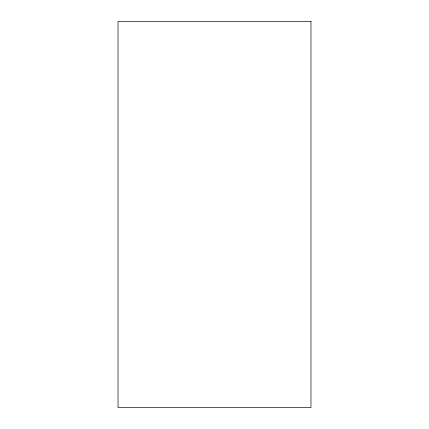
<?xml version="1.0" encoding="UTF-8"?>
<svg xmlns="http://www.w3.org/2000/svg" width="429" height="429" viewBox="0 0 429 429"><rect width="100%" height="100%" fill="white"/><g stroke="black" fill="none" stroke-linecap="round" stroke-linejoin="round"><path stroke-width="0.64" d="M310.971 21.45L118.029 21.45L118.029 407.55L310.971 407.55L310.971 21.45"/></g></svg>
